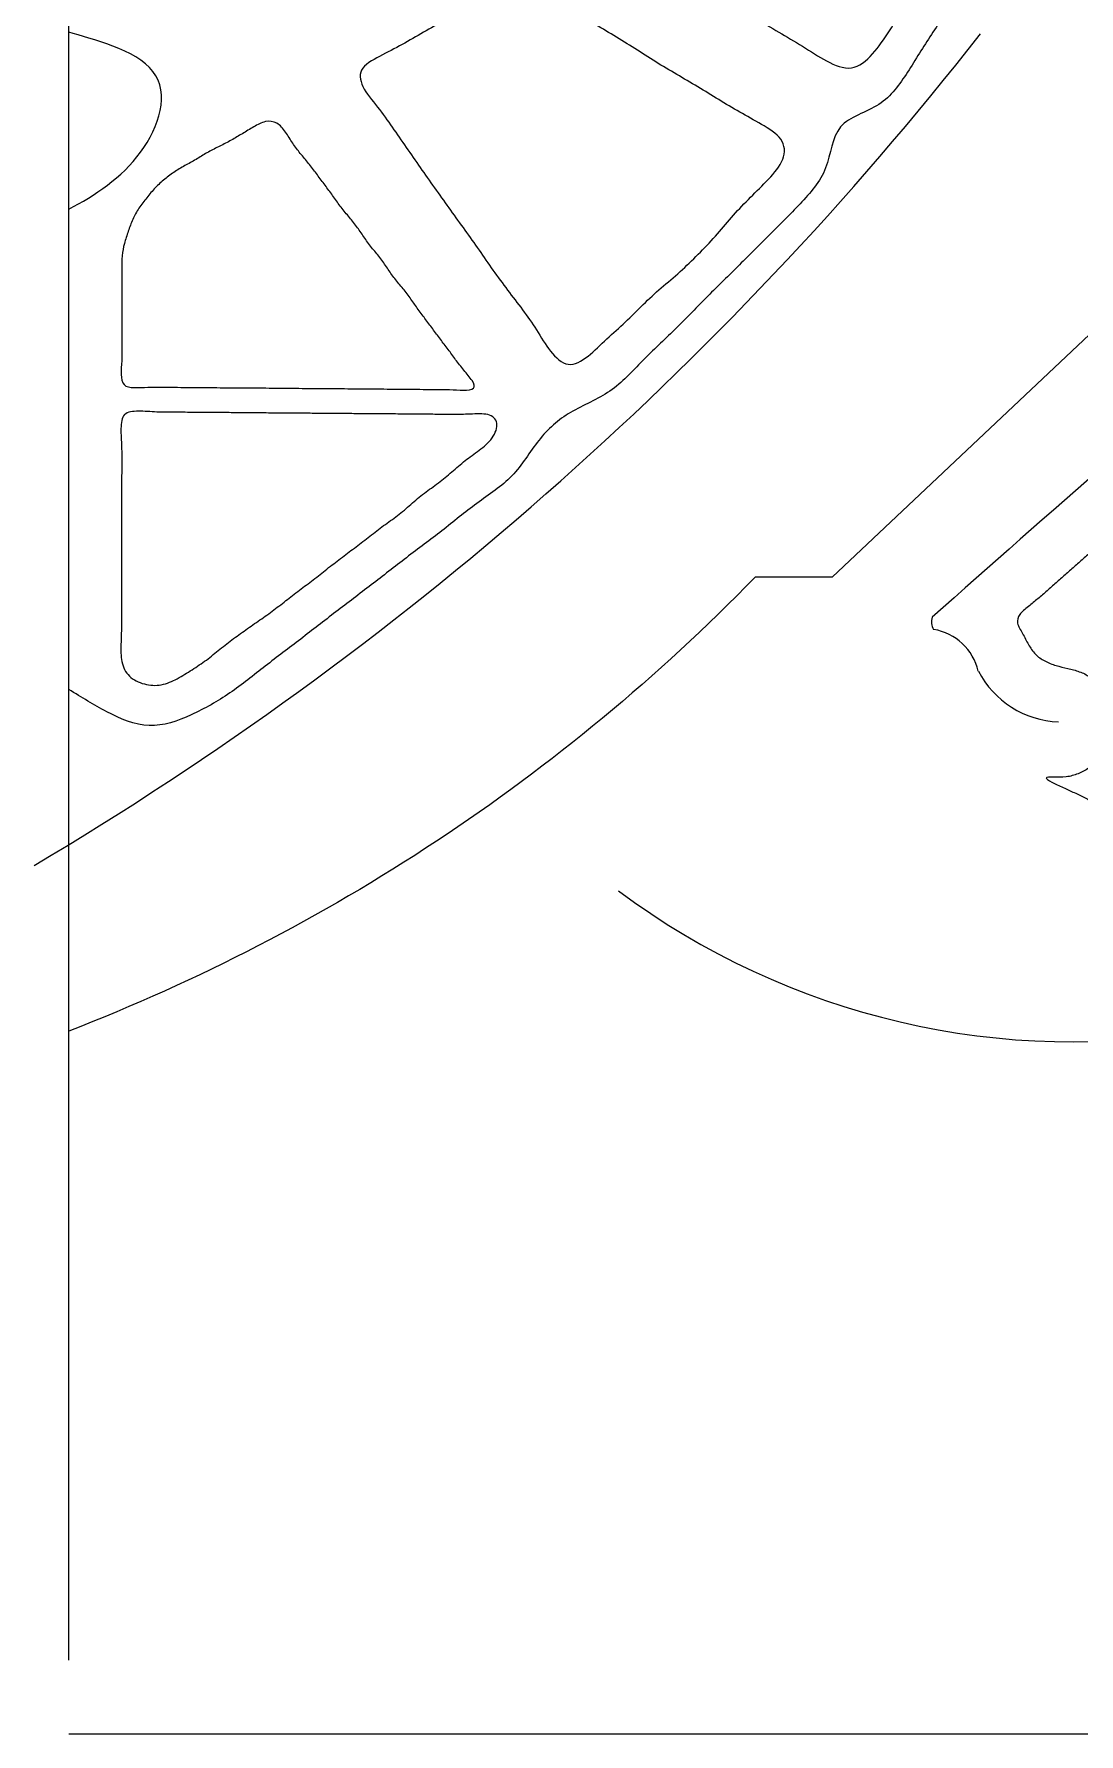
# Model space of a CAD drawing. Header units: inches. Extents: x 36 to 189, y -75 to 56.
# Drawn here: x 90.97 to 99.36, y 17.31 to 30.96 of the extents above; entities that cross this region are included whole.
import ezdxf

# ---------------------------------------------------------------- set-up
doc = ezdxf.new("R2010")
doc.units = ezdxf.units.IN
for name, color, linetype, lineweight in [('01_ORIGINAL_CAD', 7, 'CONTINUOUS', 20), ('10_EXTENSION_MASSES', 7, 'CONTINUOUS', 15), ('15_NEIGHBOURHOOD_CIRCULATION', 7, 'CONTINUOUS', 13)]:
    doc.layers.add(name, color=color, linetype=linetype, lineweight=lineweight)

# ---------------------------------------------------------------- blocks, each defined once
blk = doc.blocks.new('OPTION_02_TURTLE')
at = {"layer": '01_ORIGINAL_CAD'}
for p, q in [((36.248, 17.906), (36.248, 55.9)), ((71.442, 17.312), (36.248, 17.312))]:
    blk.add_line(p, q, dxfattribs=at)
blk.add_lwpolyline([(53.65, 30.945), (50.4, 30.004), (48.095, 29.84), (45.427, 29.473), (42.376, 26.597), (41.758, 26.597, -0.10797), (36.248, 22.954)], format="xyb", dxfattribs=at)
for centre, radius, start, end in [((22.02, 47.825), 27.364, 300.648, 321.9453), ((177.596, -125.015), 202.378, 130.55026, 131.62005), ((43.293, 26.24), 0.119, 162.5746, 211.3187), ((43.119, 25.741), 0.443, 13.2811, 80.611), ((44.225, 26.196), 0.761, 207.5896, 267.5639), ((44.306, 28.951), 6.083, 233.183, 280.5392)]:
    blk.add_arc(centre, radius, start, end, dxfattribs=at)
at = {"layer": '10_EXTENSION_MASSES'}
for points, knots in [([(40.246, 31.992), (40.208, 32.047), (40.199, 32.116), (40.204, 32.188), (40.208, 32.261), (40.228, 32.336), (40.243, 32.411), (40.258, 32.487), (40.269, 32.563), (40.299, 32.622), (40.33, 32.681), (40.381, 32.721), (40.446, 32.744), (40.511, 32.766), (40.59, 32.769), (40.666, 32.776), (40.742, 32.782), (40.814, 32.792), (40.887, 32.802), (40.96, 32.811), (41.032, 32.821), (41.105, 32.831), (41.177, 32.841), (41.25, 32.851), (41.323, 32.86), (41.396, 32.87), (41.469, 32.88), (41.542, 32.889), (41.614, 32.899), (41.687, 32.908), (41.76, 32.918), (41.833, 32.927), (41.906, 32.938), (41.979, 32.949), (42.051, 32.959), (42.124, 32.97), (42.197, 32.981), (42.27, 32.991), (42.342, 33.002), (42.415, 33.01), (42.488, 33.019), (42.56, 33.025), (42.634, 33.035), (42.707, 33.045), (42.781, 33.058), (42.857, 33.071), (42.933, 33.084), (43.011, 33.095), (43.069, 33.073), (43.126, 33.051), (43.163, 32.995), (43.176, 32.926), (43.188, 32.857), (43.176, 32.776), (43.165, 32.699), (43.154, 32.622), (43.144, 32.55), (43.141, 32.476), (43.138, 32.402), (43.141, 32.327), (43.139, 32.252), (43.137, 32.178), (43.129, 32.104), (43.122, 32.03), (43.116, 31.957), (43.11, 31.883), (43.104, 31.809), (43.099, 31.735), (43.093, 31.661), (43.084, 31.588), (43.076, 31.515), (43.064, 31.443), (43.043, 31.373), (43.022, 31.303), (42.992, 31.236), (42.956, 31.172), (42.92, 31.108), (42.879, 31.047), (42.836, 30.983), (42.794, 30.919), (42.751, 30.853), (42.701, 30.797), (42.651, 30.741), (42.594, 30.695), (42.531, 30.686), (42.468, 30.677), (42.399, 30.705), (42.332, 30.741), (42.266, 30.776), (42.201, 30.819), (42.138, 30.859), (42.074, 30.899), (42.011, 30.936), (41.948, 30.973), (41.884, 31.009), (41.82, 31.046), (41.757, 31.083), (41.693, 31.12), (41.63, 31.157), (41.566, 31.194), (41.503, 31.232), (41.439, 31.269), (41.375, 31.306), (41.312, 31.343), (41.248, 31.38), (41.184, 31.417), (41.12, 31.454), (41.057, 31.491), (40.993, 31.528), (40.929, 31.565), (40.865, 31.603), (40.802, 31.64), (40.739, 31.678), (40.676, 31.715), (40.612, 31.751), (40.547, 31.787), (40.48, 31.821), (40.414, 31.858), (40.348, 31.896), (40.283, 31.937), (40.246, 31.992)], [0, 0, 0, 0, 0.025, 0.025, 0.025, 0.05, 0.05, 0.05, 0.075, 0.075, 0.075, 0.1, 0.1, 0.1, 0.125, 0.125, 0.125, 0.15, 0.15, 0.15, 0.175, 0.175, 0.175, 0.2, 0.2, 0.2, 0.225, 0.225, 0.225, 0.25, 0.25, 0.25, 0.275, 0.275, 0.275, 0.3, 0.3, 0.3, 0.325, 0.325, 0.325, 0.35, 0.35, 0.35, 0.375, 0.375, 0.375, 0.4, 0.4, 0.4, 0.425, 0.425, 0.425, 0.45, 0.45, 0.45, 0.475, 0.475, 0.475, 0.5, 0.5, 0.5, 0.525, 0.525, 0.525, 0.55, 0.55, 0.55, 0.575, 0.575, 0.575, 0.6, 0.6, 0.6, 0.625, 0.625, 0.625, 0.65, 0.65, 0.65, 0.675, 0.675, 0.675, 0.7, 0.7, 0.7, 0.725, 0.725, 0.725, 0.75, 0.75, 0.75, 0.775, 0.775, 0.775, 0.8, 0.8, 0.8, 0.825, 0.825, 0.825, 0.85, 0.85, 0.85, 0.875, 0.875, 0.875, 0.9, 0.9, 0.9, 0.925, 0.925, 0.925, 0.95, 0.95, 0.95, 0.975, 0.975, 0.975, 1, 1, 1, 1]), ([(38.599, 30.668), (38.622, 30.712), (38.683, 30.746), (38.744, 30.778), (38.805, 30.811), (38.867, 30.841), (38.925, 30.873), (38.984, 30.905), (39.04, 30.938), (39.096, 30.971), (39.152, 31.003), (39.209, 31.036), (39.266, 31.068), (39.323, 31.1), (39.38, 31.132), (39.437, 31.165), (39.495, 31.198), (39.552, 31.232), (39.61, 31.267), (39.669, 31.302), (39.728, 31.338), (39.788, 31.353), (39.848, 31.367), (39.908, 31.361), (39.967, 31.337), (40.025, 31.314), (40.083, 31.274), (40.139, 31.237), (40.196, 31.2), (40.252, 31.166), (40.308, 31.132), (40.364, 31.098), (40.42, 31.065), (40.476, 31.032), (40.533, 30.999), (40.589, 30.966), (40.646, 30.932), (40.702, 30.897), (40.758, 30.862), (40.814, 30.827), (40.869, 30.791), (40.925, 30.756), (40.981, 30.721), (41.038, 30.687), (41.094, 30.654), (41.15, 30.621), (41.207, 30.587), (41.263, 30.554), (41.319, 30.52), (41.376, 30.486), (41.432, 30.452), (41.487, 30.418), (41.543, 30.384), (41.598, 30.351), (41.656, 30.318), (41.713, 30.286), (41.773, 30.254), (41.832, 30.219), (41.891, 30.183), (41.949, 30.143), (41.976, 30.094), (42.002, 30.044), (41.998, 29.986), (41.971, 29.931), (41.944, 29.875), (41.896, 29.823), (41.847, 29.773), (41.799, 29.723), (41.751, 29.676), (41.704, 29.629), (41.657, 29.582), (41.611, 29.534), (41.568, 29.484), (41.524, 29.435), (41.483, 29.384), (41.439, 29.334), (41.395, 29.284), (41.348, 29.236), (41.301, 29.189), (41.253, 29.141), (41.206, 29.094), (41.156, 29.05), (41.107, 29.005), (41.055, 28.964), (41.005, 28.921), (40.955, 28.877), (40.907, 28.832), (40.859, 28.785), (40.811, 28.738), (40.765, 28.69), (40.716, 28.645), (40.668, 28.599), (40.619, 28.557), (40.569, 28.51), (40.519, 28.464), (40.469, 28.413), (40.417, 28.372), (40.364, 28.331), (40.309, 28.299), (40.257, 28.306), (40.206, 28.313), (40.158, 28.359), (40.116, 28.412), (40.075, 28.465), (40.039, 28.525), (40.003, 28.582), (39.967, 28.639), (39.93, 28.691), (39.891, 28.744), (39.852, 28.796), (39.811, 28.849), (39.771, 28.902), (39.731, 28.955), (39.692, 29.008), (39.654, 29.061), (39.616, 29.115), (39.579, 29.169), (39.542, 29.223), (39.504, 29.276), (39.466, 29.33), (39.428, 29.383), (39.389, 29.436), (39.351, 29.489), (39.313, 29.543), (39.275, 29.596), (39.237, 29.649), (39.198, 29.703), (39.16, 29.757), (39.122, 29.811), (39.084, 29.865), (39.046, 29.919), (39.009, 29.973), (38.971, 30.027), (38.934, 30.081), (38.896, 30.135), (38.859, 30.188), (38.822, 30.242), (38.785, 30.296), (38.742, 30.351), (38.7, 30.405), (38.652, 30.46), (38.621, 30.515), (38.59, 30.57), (38.576, 30.624), (38.599, 30.668)], [0, 0, 0, 0, 0.020833, 0.020833, 0.020833, 0.041667, 0.041667, 0.041667, 0.0625, 0.0625, 0.0625, 0.083333, 0.083333, 0.083333, 0.104167, 0.104167, 0.104167, 0.125, 0.125, 0.125, 0.145833, 0.145833, 0.145833, 0.166667, 0.166667, 0.166667, 0.1875, 0.1875, 0.1875, 0.208333, 0.208333, 0.208333, 0.229167, 0.229167, 0.229167, 0.25, 0.25, 0.25, 0.270833, 0.270833, 0.270833, 0.291667, 0.291667, 0.291667, 0.3125, 0.3125, 0.3125, 0.333333, 0.333333, 0.333333, 0.354167, 0.354167, 0.354167, 0.375, 0.375, 0.375, 0.395833, 0.395833, 0.395833, 0.416667, 0.416667, 0.416667, 0.4375, 0.4375, 0.4375, 0.458333, 0.458333, 0.458333, 0.479167, 0.479167, 0.479167, 0.5, 0.5, 0.5, 0.520833, 0.520833, 0.520833, 0.541667, 0.541667, 0.541667, 0.5625, 0.5625, 0.5625, 0.583333, 0.583333, 0.583333, 0.604167, 0.604167, 0.604167, 0.625, 0.625, 0.625, 0.645833, 0.645833, 0.645833, 0.666667, 0.666667, 0.666667, 0.6875, 0.6875, 0.6875, 0.708333, 0.708333, 0.708333, 0.729167, 0.729167, 0.729167, 0.75, 0.75, 0.75, 0.770833, 0.770833, 0.770833, 0.791667, 0.791667, 0.791667, 0.8125, 0.8125, 0.8125, 0.833333, 0.833333, 0.833333, 0.854167, 0.854167, 0.854167, 0.875, 0.875, 0.875, 0.895833, 0.895833, 0.895833, 0.916667, 0.916667, 0.916667, 0.9375, 0.9375, 0.9375, 0.958333, 0.958333, 0.958333, 0.979167, 0.979167, 0.979167, 1, 1, 1, 1]), ([(36.692, 28.143), (36.674, 28.161), (36.67, 28.191), (36.669, 28.225), (36.668, 28.26), (36.671, 28.298), (36.673, 28.334), (36.674, 28.371), (36.675, 28.406), (36.675, 28.441), (36.675, 28.476), (36.674, 28.511), (36.674, 28.546), (36.674, 28.581), (36.674, 28.616), (36.674, 28.651), (36.674, 28.686), (36.674, 28.721), (36.674, 28.756), (36.675, 28.791), (36.675, 28.826), (36.675, 28.861), (36.675, 28.896), (36.675, 28.932), (36.675, 28.967), (36.675, 29.002), (36.674, 29.037), (36.674, 29.072), (36.673, 29.107), (36.673, 29.143), (36.676, 29.177), (36.68, 29.211), (36.686, 29.244), (36.695, 29.276), (36.704, 29.309), (36.715, 29.341), (36.726, 29.374), (36.737, 29.406), (36.748, 29.438), (36.762, 29.469), (36.776, 29.5), (36.793, 29.53), (36.812, 29.559), (36.831, 29.588), (36.853, 29.616), (36.875, 29.643), (36.897, 29.671), (36.919, 29.698), (36.943, 29.723), (36.967, 29.748), (36.992, 29.771), (37.019, 29.793), (37.045, 29.815), (37.073, 29.835), (37.102, 29.854), (37.131, 29.873), (37.161, 29.89), (37.191, 29.907), (37.221, 29.923), (37.251, 29.94), (37.281, 29.957), (37.31, 29.974), (37.339, 29.993), (37.369, 30.01), (37.399, 30.027), (37.43, 30.042), (37.461, 30.057), (37.492, 30.073), (37.523, 30.088), (37.553, 30.105), (37.583, 30.122), (37.612, 30.14), (37.642, 30.157), (37.671, 30.175), (37.702, 30.194), (37.733, 30.212), (37.764, 30.23), (37.795, 30.247), (37.827, 30.254), (37.859, 30.261), (37.89, 30.257), (37.918, 30.241), (37.945, 30.226), (37.968, 30.199), (37.989, 30.17), (38.009, 30.141), (38.027, 30.11), (38.046, 30.081), (38.065, 30.052), (38.086, 30.025), (38.107, 29.998), (38.129, 29.972), (38.152, 29.946), (38.174, 29.919), (38.195, 29.892), (38.216, 29.864), (38.236, 29.837), (38.257, 29.809), (38.277, 29.781), (38.298, 29.754), (38.319, 29.726), (38.339, 29.699), (38.359, 29.671), (38.38, 29.643), (38.399, 29.615), (38.42, 29.587), (38.44, 29.559), (38.462, 29.532), (38.485, 29.505), (38.507, 29.478), (38.53, 29.452), (38.551, 29.424), (38.572, 29.396), (38.59, 29.367), (38.61, 29.339), (38.629, 29.31), (38.649, 29.282), (38.671, 29.254), (38.692, 29.227), (38.716, 29.201), (38.738, 29.174), (38.759, 29.146), (38.779, 29.118), (38.799, 29.089), (38.818, 29.061), (38.836, 29.032), (38.857, 29.004), (38.878, 28.976), (38.901, 28.95), (38.924, 28.923), (38.946, 28.896), (38.968, 28.869), (38.988, 28.84), (39.008, 28.812), (39.027, 28.784), (39.046, 28.756), (39.066, 28.728), (39.087, 28.7), (39.108, 28.673), (39.128, 28.645), (39.149, 28.618), (39.17, 28.591), (39.19, 28.563), (39.211, 28.535), (39.232, 28.508), (39.252, 28.48), (39.273, 28.453), (39.294, 28.426), (39.314, 28.398), (39.334, 28.371), (39.354, 28.343), (39.375, 28.316), (39.397, 28.288), (39.42, 28.259), (39.444, 28.231), (39.469, 28.201), (39.486, 28.175), (39.502, 28.149), (39.509, 28.127), (39.497, 28.114), (39.484, 28.102), (39.452, 28.099), (39.417, 28.099), (39.381, 28.099), (39.342, 28.102), (39.305, 28.103), (39.268, 28.104), (39.233, 28.105), (39.198, 28.105), (39.163, 28.105), (39.129, 28.105), (39.094, 28.105), (39.059, 28.106), (39.024, 28.106), (38.989, 28.106), (38.953, 28.107), (38.918, 28.107), (38.883, 28.107), (38.848, 28.107), (38.813, 28.108), (38.778, 28.108), (38.743, 28.108), (38.708, 28.109), (38.673, 28.109), (38.638, 28.109), (38.603, 28.109), (38.568, 28.11), (38.533, 28.11), (38.497, 28.11), (38.462, 28.111), (38.427, 28.111), (38.392, 28.111), (38.357, 28.111), (38.322, 28.112), (38.287, 28.112), (38.252, 28.112), (38.217, 28.112), (38.182, 28.113), (38.147, 28.113), (38.112, 28.113), (38.077, 28.114), (38.042, 28.114), (38.006, 28.114), (37.971, 28.114), (37.936, 28.115), (37.901, 28.115), (37.866, 28.115), (37.831, 28.116), (37.796, 28.116), (37.761, 28.116), (37.726, 28.116), (37.691, 28.117), (37.656, 28.117), (37.621, 28.117), (37.586, 28.118), (37.55, 28.118), (37.515, 28.118), (37.48, 28.118), (37.445, 28.119), (37.41, 28.119), (37.375, 28.119), (37.34, 28.12), (37.305, 28.12), (37.27, 28.12), (37.235, 28.12), (37.2, 28.121), (37.165, 28.121), (37.13, 28.121), (37.095, 28.122), (37.06, 28.122), (37.025, 28.122), (36.99, 28.123), (36.955, 28.123), (36.92, 28.123), (36.883, 28.122), (36.846, 28.121), (36.808, 28.118), (36.774, 28.119), (36.74, 28.12), (36.709, 28.125), (36.692, 28.143)], [0, 0, 0, 0, 0.0125, 0.0125, 0.0125, 0.025, 0.025, 0.025, 0.0375, 0.0375, 0.0375, 0.05, 0.05, 0.05, 0.0625, 0.0625, 0.0625, 0.075, 0.075, 0.075, 0.0875, 0.0875, 0.0875, 0.1, 0.1, 0.1, 0.1125, 0.1125, 0.1125, 0.125, 0.125, 0.125, 0.1375, 0.1375, 0.1375, 0.15, 0.15, 0.15, 0.1625, 0.1625, 0.1625, 0.175, 0.175, 0.175, 0.1875, 0.1875, 0.1875, 0.2, 0.2, 0.2, 0.2125, 0.2125, 0.2125, 0.225, 0.225, 0.225, 0.2375, 0.2375, 0.2375, 0.25, 0.25, 0.25, 0.2625, 0.2625, 0.2625, 0.275, 0.275, 0.275, 0.2875, 0.2875, 0.2875, 0.3, 0.3, 0.3, 0.3125, 0.3125, 0.3125, 0.325, 0.325, 0.325, 0.3375, 0.3375, 0.3375, 0.35, 0.35, 0.35, 0.3625, 0.3625, 0.3625, 0.375, 0.375, 0.375, 0.3875, 0.3875, 0.3875, 0.4, 0.4, 0.4, 0.4125, 0.4125, 0.4125, 0.425, 0.425, 0.425, 0.4375, 0.4375, 0.4375, 0.45, 0.45, 0.45, 0.4625, 0.4625, 0.4625, 0.475, 0.475, 0.475, 0.4875, 0.4875, 0.4875, 0.5, 0.5, 0.5, 0.5125, 0.5125, 0.5125, 0.525, 0.525, 0.525, 0.5375, 0.5375, 0.5375, 0.55, 0.55, 0.55, 0.5625, 0.5625, 0.5625, 0.575, 0.575, 0.575, 0.5875, 0.5875, 0.5875, 0.6, 0.6, 0.6, 0.6125, 0.6125, 0.6125, 0.625, 0.625, 0.625, 0.6375, 0.6375, 0.6375, 0.65, 0.65, 0.65, 0.6625, 0.6625, 0.6625, 0.675, 0.675, 0.675, 0.6875, 0.6875, 0.6875, 0.7, 0.7, 0.7, 0.7125, 0.7125, 0.7125, 0.725, 0.725, 0.725, 0.7375, 0.7375, 0.7375, 0.75, 0.75, 0.75, 0.7625, 0.7625, 0.7625, 0.775, 0.775, 0.775, 0.7875, 0.7875, 0.7875, 0.8, 0.8, 0.8, 0.8125, 0.8125, 0.8125, 0.825, 0.825, 0.825, 0.8375, 0.8375, 0.8375, 0.85, 0.85, 0.85, 0.8625, 0.8625, 0.8625, 0.875, 0.875, 0.875, 0.8875, 0.8875, 0.8875, 0.9, 0.9, 0.9, 0.9125, 0.9125, 0.9125, 0.925, 0.925, 0.925, 0.9375, 0.9375, 0.9375, 0.95, 0.95, 0.95, 0.9625, 0.9625, 0.9625, 0.975, 0.975, 0.975, 0.9875, 0.9875, 0.9875, 1, 1, 1, 1]), ([(36.696, 27.902), (36.72, 27.925), (36.762, 27.929), (36.808, 27.93), (36.854, 27.93), (36.905, 27.926), (36.954, 27.923), (37.003, 27.921), (37.049, 27.921), (37.096, 27.921), (37.143, 27.921), (37.189, 27.921), (37.236, 27.92), (37.283, 27.92), (37.33, 27.92), (37.376, 27.919), (37.423, 27.919), (37.47, 27.918), (37.517, 27.918), (37.564, 27.918), (37.611, 27.917), (37.658, 27.917), (37.705, 27.917), (37.752, 27.916), (37.798, 27.916), (37.845, 27.915), (37.892, 27.915), (37.939, 27.915), (37.986, 27.914), (38.033, 27.914), (38.08, 27.914), (38.127, 27.913), (38.173, 27.913), (38.22, 27.912), (38.267, 27.912), (38.314, 27.912), (38.361, 27.911), (38.408, 27.911), (38.455, 27.911), (38.502, 27.91), (38.549, 27.91), (38.595, 27.909), (38.642, 27.909), (38.689, 27.909), (38.736, 27.908), (38.783, 27.908), (38.83, 27.908), (38.877, 27.907), (38.924, 27.907), (38.97, 27.906), (39.017, 27.906), (39.064, 27.906), (39.111, 27.905), (39.158, 27.905), (39.205, 27.904), (39.251, 27.904), (39.298, 27.903), (39.345, 27.903), (39.392, 27.903), (39.44, 27.905), (39.49, 27.907), (39.54, 27.909), (39.59, 27.911), (39.627, 27.898), (39.663, 27.885), (39.686, 27.856), (39.686, 27.82), (39.687, 27.783), (39.666, 27.738), (39.636, 27.701), (39.606, 27.664), (39.567, 27.634), (39.529, 27.606), (39.49, 27.578), (39.452, 27.551), (39.416, 27.522), (39.38, 27.493), (39.346, 27.461), (39.31, 27.431), (39.275, 27.4), (39.239, 27.371), (39.201, 27.343), (39.164, 27.316), (39.126, 27.29), (39.089, 27.261), (39.052, 27.233), (39.018, 27.201), (38.982, 27.17), (38.947, 27.14), (38.911, 27.11), (38.874, 27.082), (38.837, 27.054), (38.799, 27.029), (38.762, 27.001), (38.725, 26.973), (38.689, 26.943), (38.652, 26.915), (38.615, 26.886), (38.577, 26.859), (38.541, 26.831), (38.504, 26.804), (38.467, 26.776), (38.431, 26.748), (38.394, 26.72), (38.357, 26.692), (38.321, 26.663), (38.284, 26.635), (38.248, 26.605), (38.211, 26.576), (38.174, 26.548), (38.136, 26.521), (38.1, 26.493), (38.063, 26.466), (38.027, 26.437), (37.99, 26.409), (37.954, 26.38), (37.918, 26.352), (37.881, 26.324), (37.844, 26.297), (37.807, 26.27), (37.769, 26.244), (37.731, 26.218), (37.693, 26.192), (37.656, 26.165), (37.618, 26.139), (37.581, 26.112), (37.544, 26.084), (37.507, 26.056), (37.471, 26.027), (37.435, 25.998), (37.398, 25.968), (37.362, 25.939), (37.325, 25.912), (37.287, 25.886), (37.248, 25.861), (37.209, 25.836), (37.17, 25.812), (37.13, 25.787), (37.088, 25.767), (37.046, 25.748), (37.003, 25.733), (36.957, 25.73), (36.912, 25.727), (36.865, 25.734), (36.822, 25.751), (36.778, 25.768), (36.739, 25.793), (36.714, 25.828), (36.688, 25.863), (36.675, 25.908), (36.67, 25.954), (36.664, 26), (36.667, 26.048), (36.669, 26.096), (36.67, 26.144), (36.671, 26.19), (36.671, 26.237), (36.672, 26.284), (36.671, 26.331), (36.671, 26.378), (36.671, 26.425), (36.671, 26.471), (36.671, 26.518), (36.671, 26.565), (36.671, 26.612), (36.672, 26.659), (36.672, 26.706), (36.672, 26.753), (36.672, 26.8), (36.672, 26.847), (36.672, 26.893), (36.672, 26.94), (36.672, 26.987), (36.672, 27.034), (36.672, 27.081), (36.672, 27.128), (36.672, 27.175), (36.672, 27.222), (36.672, 27.269), (36.672, 27.316), (36.672, 27.362), (36.673, 27.409), (36.673, 27.456), (36.673, 27.502), (36.674, 27.549), (36.674, 27.596), (36.672, 27.644), (36.67, 27.693), (36.667, 27.744), (36.667, 27.79), (36.668, 27.836), (36.673, 27.878), (36.696, 27.902)], [0, 0, 0, 0, 0.015625, 0.015625, 0.015625, 0.03125, 0.03125, 0.03125, 0.046875, 0.046875, 0.046875, 0.0625, 0.0625, 0.0625, 0.078125, 0.078125, 0.078125, 0.09375, 0.09375, 0.09375, 0.109375, 0.109375, 0.109375, 0.125, 0.125, 0.125, 0.140625, 0.140625, 0.140625, 0.15625, 0.15625, 0.15625, 0.171875, 0.171875, 0.171875, 0.1875, 0.1875, 0.1875, 0.203125, 0.203125, 0.203125, 0.21875, 0.21875, 0.21875, 0.234375, 0.234375, 0.234375, 0.25, 0.25, 0.25, 0.265625, 0.265625, 0.265625, 0.28125, 0.28125, 0.28125, 0.296875, 0.296875, 0.296875, 0.3125, 0.3125, 0.3125, 0.328125, 0.328125, 0.328125, 0.34375, 0.34375, 0.34375, 0.359375, 0.359375, 0.359375, 0.375, 0.375, 0.375, 0.390625, 0.390625, 0.390625, 0.40625, 0.40625, 0.40625, 0.421875, 0.421875, 0.421875, 0.4375, 0.4375, 0.4375, 0.453125, 0.453125, 0.453125, 0.46875, 0.46875, 0.46875, 0.484375, 0.484375, 0.484375, 0.5, 0.5, 0.5, 0.515625, 0.515625, 0.515625, 0.53125, 0.53125, 0.53125, 0.546875, 0.546875, 0.546875, 0.5625, 0.5625, 0.5625, 0.578125, 0.578125, 0.578125, 0.59375, 0.59375, 0.59375, 0.609375, 0.609375, 0.609375, 0.625, 0.625, 0.625, 0.640625, 0.640625, 0.640625, 0.65625, 0.65625, 0.65625, 0.671875, 0.671875, 0.671875, 0.6875, 0.6875, 0.6875, 0.703125, 0.703125, 0.703125, 0.71875, 0.71875, 0.71875, 0.734375, 0.734375, 0.734375, 0.75, 0.75, 0.75, 0.765625, 0.765625, 0.765625, 0.78125, 0.78125, 0.78125, 0.796875, 0.796875, 0.796875, 0.8125, 0.8125, 0.8125, 0.828125, 0.828125, 0.828125, 0.84375, 0.84375, 0.84375, 0.859375, 0.859375, 0.859375, 0.875, 0.875, 0.875, 0.890625, 0.890625, 0.890625, 0.90625, 0.90625, 0.90625, 0.921875, 0.921875, 0.921875, 0.9375, 0.9375, 0.9375, 0.953125, 0.953125, 0.953125, 0.96875, 0.96875, 0.96875, 0.984375, 0.984375, 0.984375, 1, 1, 1, 1]), ([(44.096, 24.986), (44.098, 24.992), (44.123, 24.992), (44.154, 24.991), (44.185, 24.991), (44.222, 24.991), (44.256, 24.995), (44.29, 24.999), (44.321, 25.008), (44.351, 25.02), (44.381, 25.032), (44.409, 25.047), (44.436, 25.065), (44.462, 25.082), (44.486, 25.103), (44.509, 25.126), (44.531, 25.149), (44.551, 25.174), (44.568, 25.201), (44.586, 25.228), (44.6, 25.257), (44.611, 25.287), (44.622, 25.317), (44.63, 25.348), (44.634, 25.38), (44.638, 25.412), (44.638, 25.444), (44.635, 25.476), (44.632, 25.508), (44.626, 25.54), (44.616, 25.57), (44.607, 25.601), (44.594, 25.63), (44.577, 25.657), (44.56, 25.684), (44.54, 25.709), (44.517, 25.733), (44.495, 25.756), (44.471, 25.778), (44.445, 25.796), (44.419, 25.814), (44.391, 25.829), (44.361, 25.839), (44.332, 25.85), (44.3, 25.857), (44.268, 25.865), (44.237, 25.872), (44.205, 25.879), (44.174, 25.889), (44.143, 25.898), (44.113, 25.91), (44.085, 25.925), (44.056, 25.939), (44.03, 25.958), (44.008, 25.98), (43.986, 26.003), (43.969, 26.029), (43.953, 26.057), (43.936, 26.086), (43.922, 26.116), (43.905, 26.145), (43.889, 26.174), (43.872, 26.202), (43.866, 26.228), (43.861, 26.253), (43.866, 26.276), (43.883, 26.298), (43.899, 26.32), (43.926, 26.341), (43.953, 26.362), (43.979, 26.383), (44.005, 26.404), (44.029, 26.425), (44.054, 26.446), (44.078, 26.467), (44.102, 26.489), (44.126, 26.51), (44.15, 26.531), (44.174, 26.552), (44.199, 26.574), (44.223, 26.595), (44.247, 26.616), (44.271, 26.637), (44.296, 26.659), (44.32, 26.68), (44.344, 26.701), (44.368, 26.722), (44.392, 26.744), (44.417, 26.765), (44.441, 26.786), (44.465, 26.807), (44.489, 26.829), (44.514, 26.85), (44.538, 26.871), (44.562, 26.892), (44.586, 26.913), (44.61, 26.935), (44.635, 26.956), (44.659, 26.977), (44.683, 26.998), (44.707, 27.02), (44.732, 27.041), (44.756, 27.062), (44.78, 27.083), (44.804, 27.105), (44.828, 27.126), (44.853, 27.147), (44.877, 27.168), (44.901, 27.189), (44.925, 27.21), (44.95, 27.232), (44.974, 27.256), (44.998, 27.279), (45.023, 27.304), (45.047, 27.321), (45.071, 27.339), (45.095, 27.348), (45.118, 27.343), (45.141, 27.337), (45.164, 27.317), (45.187, 27.293), (45.21, 27.27), (45.233, 27.245), (45.256, 27.221), (45.279, 27.197), (45.301, 27.174), (45.321, 27.149), (45.342, 27.125), (45.36, 27.099), (45.379, 27.074), (45.398, 27.049), (45.418, 27.024), (45.44, 27.001), (45.461, 26.978), (45.485, 26.955), (45.508, 26.933), (45.532, 26.91), (45.555, 26.888), (45.576, 26.864), (45.597, 26.84), (45.616, 26.815), (45.635, 26.79), (45.654, 26.764), (45.672, 26.739), (45.693, 26.715), (45.714, 26.691), (45.738, 26.668), (45.763, 26.646), (45.788, 26.623), (45.814, 26.601), (45.831, 26.576), (45.848, 26.552), (45.855, 26.525), (45.848, 26.499), (45.842, 26.473), (45.822, 26.447), (45.801, 26.421), (45.78, 26.396), (45.759, 26.371), (45.74, 26.345), (45.72, 26.319), (45.703, 26.293), (45.686, 26.267), (45.669, 26.24), (45.652, 26.214), (45.634, 26.188), (45.617, 26.162), (45.599, 26.136), (45.58, 26.111), (45.561, 26.085), (45.541, 26.061), (45.522, 26.035), (45.504, 26.01), (45.486, 25.984), (45.468, 25.958), (45.45, 25.931), (45.433, 25.905), (45.416, 25.879), (45.399, 25.853), (45.381, 25.826), (45.363, 25.801), (45.345, 25.775), (45.325, 25.75), (45.306, 25.725), (45.287, 25.7), (45.268, 25.674), (45.25, 25.648), (45.232, 25.622), (45.215, 25.596), (45.197, 25.57), (45.179, 25.544), (45.16, 25.519), (45.141, 25.494), (45.122, 25.469), (45.102, 25.444), (45.084, 25.418), (45.066, 25.392), (45.049, 25.366), (45.031, 25.339), (45.014, 25.313), (44.997, 25.287), (44.979, 25.261), (44.961, 25.235), (44.943, 25.209), (44.924, 25.184), (44.905, 25.159), (44.886, 25.134), (44.867, 25.108), (44.848, 25.083), (44.831, 25.056), (44.813, 25.03), (44.796, 25.004), (44.778, 24.978), (44.759, 24.953), (44.741, 24.928), (44.721, 24.902), (44.703, 24.875), (44.685, 24.848), (44.667, 24.819), (44.646, 24.796), (44.626, 24.772), (44.602, 24.755), (44.576, 24.753), (44.55, 24.75), (44.522, 24.762), (44.493, 24.778), (44.465, 24.793), (44.436, 24.811), (44.407, 24.827), (44.379, 24.843), (44.35, 24.855), (44.321, 24.868), (44.292, 24.881), (44.263, 24.895), (44.232, 24.909), (44.201, 24.924), (44.167, 24.939), (44.14, 24.953), (44.113, 24.967), (44.093, 24.98), (44.096, 24.986)], [0, 0, 0, 0, 0.0125, 0.0125, 0.0125, 0.025, 0.025, 0.025, 0.0375, 0.0375, 0.0375, 0.05, 0.05, 0.05, 0.0625, 0.0625, 0.0625, 0.075, 0.075, 0.075, 0.0875, 0.0875, 0.0875, 0.1, 0.1, 0.1, 0.1125, 0.1125, 0.1125, 0.125, 0.125, 0.125, 0.1375, 0.1375, 0.1375, 0.15, 0.15, 0.15, 0.1625, 0.1625, 0.1625, 0.175, 0.175, 0.175, 0.1875, 0.1875, 0.1875, 0.2, 0.2, 0.2, 0.2125, 0.2125, 0.2125, 0.225, 0.225, 0.225, 0.2375, 0.2375, 0.2375, 0.25, 0.25, 0.25, 0.2625, 0.2625, 0.2625, 0.275, 0.275, 0.275, 0.2875, 0.2875, 0.2875, 0.3, 0.3, 0.3, 0.3125, 0.3125, 0.3125, 0.325, 0.325, 0.325, 0.3375, 0.3375, 0.3375, 0.35, 0.35, 0.35, 0.3625, 0.3625, 0.3625, 0.375, 0.375, 0.375, 0.3875, 0.3875, 0.3875, 0.4, 0.4, 0.4, 0.4125, 0.4125, 0.4125, 0.425, 0.425, 0.425, 0.4375, 0.4375, 0.4375, 0.45, 0.45, 0.45, 0.4625, 0.4625, 0.4625, 0.475, 0.475, 0.475, 0.4875, 0.4875, 0.4875, 0.5, 0.5, 0.5, 0.5125, 0.5125, 0.5125, 0.525, 0.525, 0.525, 0.5375, 0.5375, 0.5375, 0.55, 0.55, 0.55, 0.5625, 0.5625, 0.5625, 0.575, 0.575, 0.575, 0.5875, 0.5875, 0.5875, 0.6, 0.6, 0.6, 0.6125, 0.6125, 0.6125, 0.625, 0.625, 0.625, 0.6375, 0.6375, 0.6375, 0.65, 0.65, 0.65, 0.6625, 0.6625, 0.6625, 0.675, 0.675, 0.675, 0.6875, 0.6875, 0.6875, 0.7, 0.7, 0.7, 0.7125, 0.7125, 0.7125, 0.725, 0.725, 0.725, 0.7375, 0.7375, 0.7375, 0.75, 0.75, 0.75, 0.7625, 0.7625, 0.7625, 0.775, 0.775, 0.775, 0.7875, 0.7875, 0.7875, 0.8, 0.8, 0.8, 0.8125, 0.8125, 0.8125, 0.825, 0.825, 0.825, 0.8375, 0.8375, 0.8375, 0.85, 0.85, 0.85, 0.8625, 0.8625, 0.8625, 0.875, 0.875, 0.875, 0.8875, 0.8875, 0.8875, 0.9, 0.9, 0.9, 0.9125, 0.9125, 0.9125, 0.925, 0.925, 0.925, 0.9375, 0.9375, 0.9375, 0.95, 0.95, 0.95, 0.9625, 0.9625, 0.9625, 0.975, 0.975, 0.975, 0.9875, 0.9875, 0.9875, 1, 1, 1, 1])]:
    blk.add_open_spline(points, degree=3, knots=knots, dxfattribs=at)
at = {"layer": '15_NEIGHBOURHOOD_CIRCULATION'}
for points, knots in [([(43.645, 31.913), (43.601, 31.801), (43.549, 31.696), (43.502, 31.586), (43.456, 31.476), (43.415, 31.363), (43.361, 31.257), (43.307, 31.152), (43.24, 31.054), (43.174, 30.954), (43.109, 30.854), (43.046, 30.751), (42.982, 30.652), (42.917, 30.552), (42.852, 30.456), (42.751, 30.392), (42.651, 30.327), (42.516, 30.295), (42.445, 30.212), (42.374, 30.128), (42.367, 29.994), (42.324, 29.882), (42.281, 29.77), (42.201, 29.681), (42.119, 29.595), (42.037, 29.509), (41.953, 29.424), (41.869, 29.34), (41.784, 29.256), (41.7, 29.172), (41.616, 29.088), (41.531, 29.004), (41.446, 28.921), (41.362, 28.837), (41.278, 28.752), (41.196, 28.666), (41.111, 28.583), (41.025, 28.5), (40.938, 28.42), (40.854, 28.335), (40.771, 28.249), (40.691, 28.159), (40.593, 28.091), (40.495, 28.024), (40.378, 27.98), (40.277, 27.92), (40.177, 27.861), (40.093, 27.786), (40.021, 27.695), (39.949, 27.604), (39.888, 27.497), (39.806, 27.411), (39.724, 27.325), (39.621, 27.261), (39.524, 27.19), (39.428, 27.12), (39.338, 27.043), (39.244, 26.97), (39.151, 26.896), (39.054, 26.826), (38.959, 26.754), (38.864, 26.682), (38.771, 26.608), (38.677, 26.536), (38.582, 26.463), (38.487, 26.391), (38.392, 26.319), (38.298, 26.246), (38.204, 26.173), (38.11, 26.101), (38.015, 26.028), (37.92, 25.957), (37.826, 25.884), (37.732, 25.811), (37.64, 25.735), (37.541, 25.668), (37.443, 25.601), (37.34, 25.543), (37.231, 25.493), (37.123, 25.443), (37.009, 25.402), (36.894, 25.407), (36.778, 25.411), (36.66, 25.462), (36.554, 25.517), (36.448, 25.573), (36.354, 25.632), (36.248, 25.696)], [0, 0, 0, 0, 0.034483, 0.034483, 0.034483, 0.068966, 0.068966, 0.068966, 0.103448, 0.103448, 0.103448, 0.137931, 0.137931, 0.137931, 0.172414, 0.172414, 0.172414, 0.206897, 0.206897, 0.206897, 0.241379, 0.241379, 0.241379, 0.275862, 0.275862, 0.275862, 0.310345, 0.310345, 0.310345, 0.344828, 0.344828, 0.344828, 0.37931, 0.37931, 0.37931, 0.413793, 0.413793, 0.413793, 0.448276, 0.448276, 0.448276, 0.482759, 0.482759, 0.482759, 0.517241, 0.517241, 0.517241, 0.551724, 0.551724, 0.551724, 0.586207, 0.586207, 0.586207, 0.62069, 0.62069, 0.62069, 0.655172, 0.655172, 0.655172, 0.689655, 0.689655, 0.689655, 0.724138, 0.724138, 0.724138, 0.758621, 0.758621, 0.758621, 0.793103, 0.793103, 0.793103, 0.827586, 0.827586, 0.827586, 0.862069, 0.862069, 0.862069, 0.896552, 0.896552, 0.896552, 0.931034, 0.931034, 0.931034, 0.965517, 0.965517, 0.965517, 1, 1, 1, 1]), ([(36.248, 29.552), (36.458, 29.66), (36.673, 29.803), (36.824, 30.008), (36.975, 30.213), (37.061, 30.48), (36.924, 30.657), (36.787, 30.833), (36.427, 30.919), (36.248, 30.972)], [0, 0, 0, 0, 0.333333, 0.333333, 0.333333, 0.666667, 0.666667, 0.666667, 1, 1, 1, 1])]:
    blk.add_open_spline(points, degree=3, knots=knots, dxfattribs=at)

msp = doc.modelspace()

# ---------------------------------------------------------------- block references
msp.add_blockref('OPTION_02_TURTLE', (55, 0))

doc.saveas('drawing.dxf')
